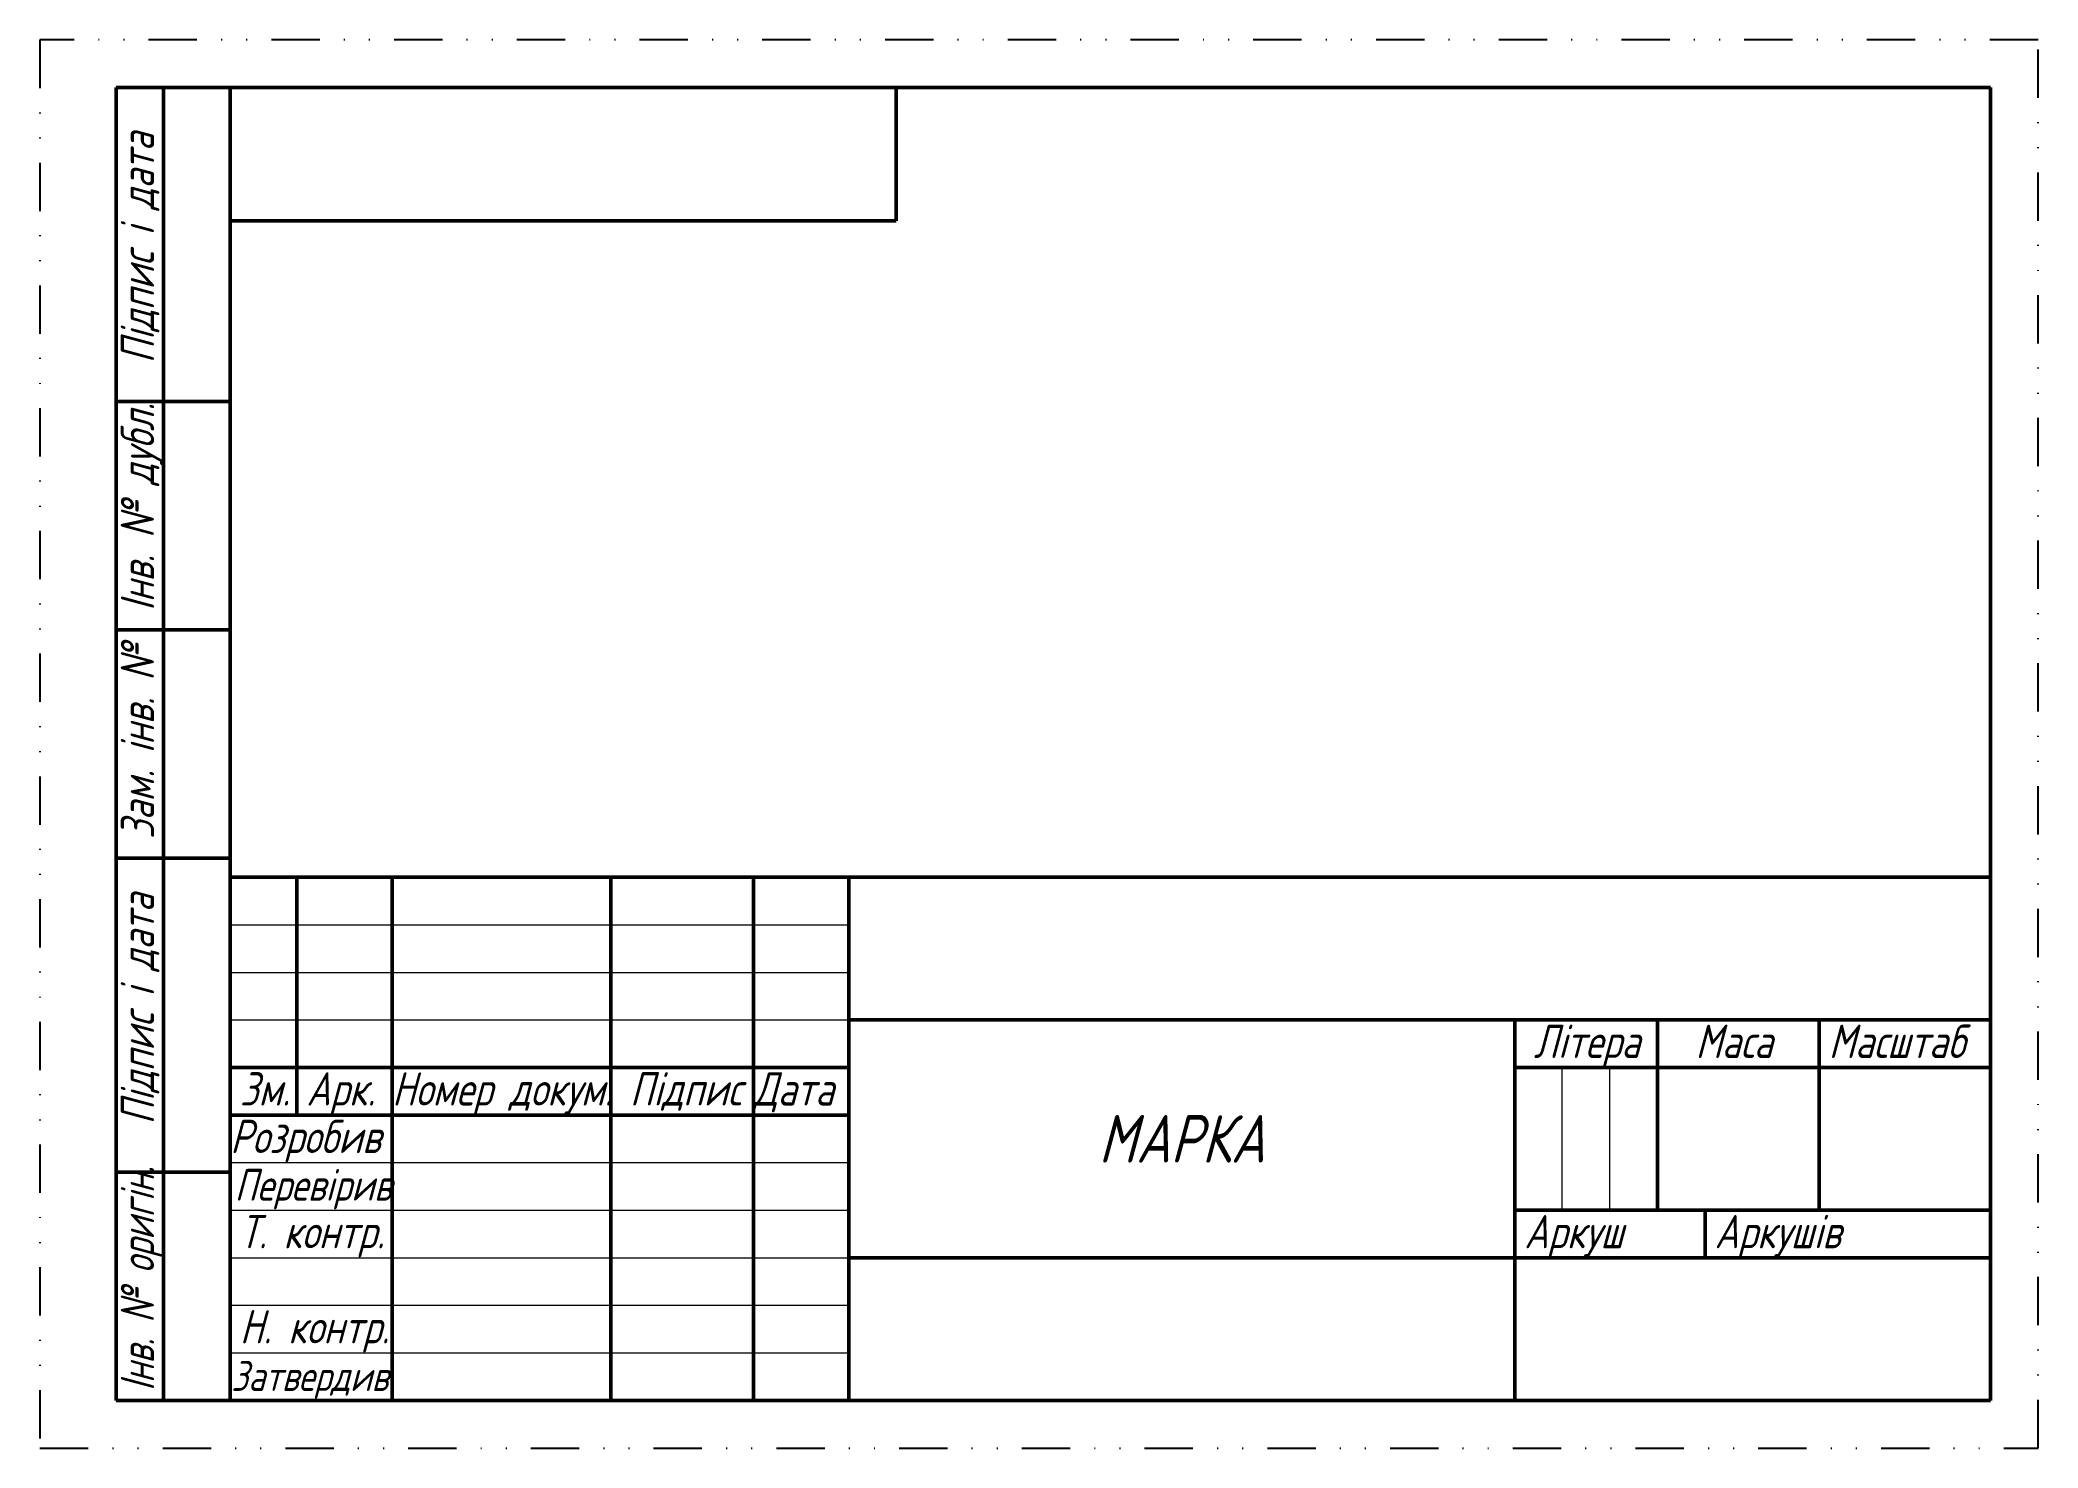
# Model space of a CAD drawing. Header units: millimetres. Extents: x 0 to 210, y 0 to 148.
import ezdxf

# ---------------------------------------------------------------- set-up
doc = ezdxf.new("R2010")
doc.units = ezdxf.units.MM
doc.header["$LTSCALE"] = 0.2
doc.linetypes.add('линия_сгибаX2', pattern=[63.5, 25.4, -12.7, 0, -12.7, 0, -12.7])
doc.layers.get('0').update_dxf_attribs({"lineweight": 50})
doc.layers.add('Формат чертежа', color=7, linetype='Continuous', lineweight=50)
doc.styles.add('основная надпись', font='isocpeur.ttf', dxfattribs={"width": 0.8, "oblique": 15, "height": 3.5})

msp = doc.modelspace()

# ---------------------------------------------------------------- linework, layer by layer
at = {"layer": 'Формат чертежа', "linetype": 'линия_сгибаX2', "lineweight": -3}
for p, q in [((210, 148), (0, 148)), ((0, 148), (0, 0)), ((210, 0), (210, 148)), ((0, 0), (210, 0))]:
    msp.add_line(p, q, dxfattribs=at)
at = {"layer": 'Формат чертежа'}
for p, q in [((8, 110), (8, 143)), ((8, 143), (20, 143)), ((13, 5), (13, 143)), ((20, 5), (20, 143)), ((20, 143), (90, 143)), ((20, 143), (20, 129)), ((205, 143), (20, 143)), ((90, 143), (90, 129)), ((205, 60), (205, 143)), ((90, 129), (20, 129)), ((8, 86), (8, 110)), ((8, 110), (20, 110)), ((8, 62), (8, 86)), ((8, 86), (20, 86)), ((8, 29), (8, 62)), ((8, 62), (20, 62)), ((205, 60), (20, 60)), ((20, 5), (20, 60)), ((27, 35), (27, 60)), ((37, 5), (37, 60)), ((60, 5), (60, 60)), ((75, 5), (75, 60)), ((85, 5), (85, 60)), ((205, 5), (205, 60)), ((85, 45), (205, 45)), ((155, 5), (155, 45)), ((170, 25), (170, 45)), ((187, 25), (187, 45)), ((20, 40), (85, 40)), ((155, 40), (205, 40)), ((20, 35), (85, 35)), ((8, 5), (8, 29)), ((8, 29), (20, 29)), ((155, 25), (205, 25)), ((175, 20), (175, 25)), ((85, 20), (205, 20)), ((13, 5), (8, 5)), ((20, 5), (13, 5)), ((20, 5), (205, 5))]:
    msp.add_line(p, q, dxfattribs=at)
at = {"layer": 'Формат чертежа', "lineweight": 20}
for p, q in [((20, 55), (85, 55)), ((20, 50), (85, 50)), ((20, 45), (85, 45)), ((160, 25), (160, 40)), ((165, 25), (165, 40)), ((20, 30), (85, 30)), ((20, 25), (85, 25)), ((20, 20), (85, 20)), ((20, 15), (85, 15)), ((20, 10), (85, 10))]:
    msp.add_line(p, q, dxfattribs=at)

# ---------------------------------------------------------------- texts
at = {"insert": (120, 32.5), "char_height": 5, "width": 70, "attachment_point": 5, "style": 'основная надпись'}
msp.add_mtext('МАРКА', dxfattribs=at)
at = {"layer": 'Формат чертежа', "style": 'основная надпись', "oblique": 15}
for s, width, p in [('Пiдпис i дата', 0.8, (12, 114)), ('Iнв. № дубл.', 0.8, (12, 88)), ('Зам. iнв. №', 0.8, (12, 64)), ('Пiдпис i дата', 0.8, (12, 34)), ('Iнв. № оригін.', 0.75, (12, 6))]:
    msp.add_text(s, height=3.5, rotation=90, dxfattribs=dict(at, width=width)).set_placement(p)
at = {"layer": 'Формат чертежа', "style": 'основная надпись', "oblique": 15, "width": 0.8}
for s, height, p in [('Лiтера', 3.5, (157, 41)), ('Маса', 3.5, (174, 41)), ('Масштаб', 3.5, (188, 41)), ('Зм.', 3.5, (21, 36)), ('Арк.', 3.5, (28, 36)), ('Номер докум.', 3.5, (37, 36)), ('Пiдпис', 3.5, (62, 36)), ('Дата', 3.5, (75, 36)), ('Розробив', 3.5, (20, 31)), ('Перевiрив', 3.325, (20.45, 26)), ('Т. контр.', 3.5, (21, 21)), ('Аркуш', 3.5, (156, 21)), ('Аркушiв', 3.5, (176, 21)), ('Н. контр.', 3.5, (21, 11)), ('Затвердив', 3.15, (20.1, 6))]:
    msp.add_text(s, height=height, dxfattribs=at).set_placement(p)

doc.saveas('drawing.dxf')
